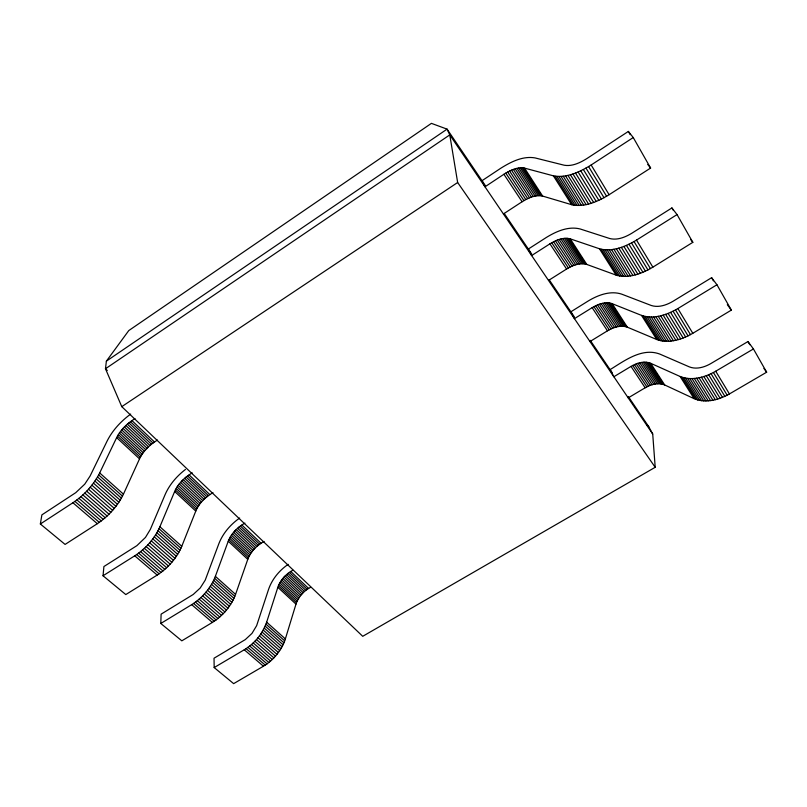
<?xml version="1.0" encoding="UTF-8"?>
<svg xmlns="http://www.w3.org/2000/svg" width="807" height="807" viewBox="0 0 807 807"><rect width="100%" height="100%" fill="white"/><g stroke="black" fill="none" stroke-linecap="round" stroke-linejoin="round"><path stroke-width="1.21" d="M264.121 541.457C256.898 545.381 250.614 551.534 247.769 559.362L235.563 594.386C231.296 605.976 222.833 615.912 212.392 622.429L181.817 640.829L160.795 623.468L161.118 614.157L193.216 594.477L200.207 588.021L205.21 580.172L218.879 543.636C222.944 533.235 230.56 524.419 239.659 518.054M212.987 492.684C205.593 496.89 199.087 503.134 195.778 511.083L181.767 546.299C176.804 558.101 167.927 568.148 157.194 575.068L125.801 594.567L103.034 575.764L103.911 566.534L136.877 545.663L145.472 537.412L150.334 529.412L165.253 494.288C169.621 484.412 176.935 476.019 185.449 469.462M485.542 185.892L447.078 129.14L431.412 123.36L128.777 330.567L106.373 361.153L105.475 368.759L121.776 406.647L362.726 636.309L655.203 467.293L652.712 434.005L648.737 426.681L628.29 396.509M157.486 440.067C149.981 444.566 143.333 450.881 139.53 458.86L123.441 494.166C117.691 506.16 108.36 516.339 97.324 523.693L65.085 544.422L40.35 523.995L41.883 514.876L75.727 492.684L84.755 484.15L90.091 476.039L107.21 440.864C112.637 430.161 121.04 421.143 130.673 414.092M288.19 564.345C279.333 570.418 272.08 579.144 268.57 589.372L256.636 625.657L252.006 633.364L245.308 639.598L214.026 658.219L214.178 667.56L233.647 683.64L263.445 666.229C273.623 660.076 281.683 650.25 285.365 638.902L295.977 604.12C298.338 596.777 303.977 590.795 310.715 587.203M214.178 667.56L244.269 649.776C254.548 643.482 262.759 633.616 266.653 622.177L277.85 587.294C280.362 579.9 286.082 573.888 292.88 570.206M160.795 623.468L191.683 604.655C202.234 597.987 210.849 588.01 215.378 576.339L228.24 541.225C231.266 533.356 237.631 527.163 244.914 523.138M103.034 575.764L134.749 555.811C145.603 548.73 154.641 538.632 159.897 526.749L174.675 491.483C178.176 483.504 184.773 477.219 192.237 472.892M40.35 523.995L72.923 502.761C84.089 495.226 93.602 484.987 99.685 472.932L116.662 437.616C120.677 429.617 127.425 423.251 135.001 418.621M106.373 361.153L447.078 129.14L449.771 134.89L652.712 434.005M121.776 406.647L457.65 182.503L449.771 134.89L105.475 368.759L107.291 370.504M633.253 137.543L591.148 164.991C580.021 171.81 566.807 178.377 553.4 175.835L524.56 168.118C517.186 166.756 509.984 170.489 503.911 174.272L484.987 186.8L482.021 180.697L500.733 168.27C510.821 161.955 522.754 155.771 535.021 157.91L564.214 165.223C572.244 166.625 580.112 162.732 586.76 158.636L628.36 131.44L633.253 137.543L650.603 168.048L609.103 194.719C598.078 201.417 584.813 207.631 571.628 204.685L542.627 196.081C535.364 194.487 528.121 198.038 522.099 201.75L503.417 213.956M677.053 214.581L636.511 240.093C625.617 246.609 612.291 252.258 599.46 248.768L570.267 238.862C563.185 236.955 555.902 240.204 549.93 243.835L531.642 255.547L528.333 249.03L546.44 237.399C556.336 231.347 568.421 225.95 580.203 228.986L609.709 238.519C617.395 240.506 625.334 237.147 631.841 233.233L671.908 207.934L677.053 214.581L692.83 242.332L652.863 267.157C642.049 273.573 628.703 278.889 616.084 275.096L586.81 264.444C579.84 262.376 572.516 265.442 566.595 269.024L548.528 280.443M716.949 284.76L677.87 308.556C667.167 314.811 653.811 319.592 641.535 315.396L612.16 303.674C605.361 301.374 598.017 304.158 592.146 307.659L574.443 318.644L570.872 311.795L588.394 300.88C598.138 295.049 610.304 290.409 621.622 294.121L651.279 305.49C658.643 307.901 666.592 305.056 672.977 301.304L711.623 277.689L716.949 284.76L731.354 310.11L692.809 333.301C682.187 339.465 668.832 343.923 656.757 339.515L627.352 327.188C620.664 324.757 613.31 327.37 607.469 330.82L589.988 341.543M753.435 348.947L715.718 371.22C705.197 377.252 691.871 381.217 680.119 376.496L650.684 363.291C644.157 360.689 636.804 363.029 631.013 366.408L613.865 376.748L610.082 369.636C624.255 360.931 641.878 347.403 659.712 354.041L689.4 366.913C696.451 369.646 704.38 367.276 710.674 363.664L747.978 341.543L753.435 348.947L766.65 372.198L729.437 393.937C718.987 399.879 705.681 403.54 694.121 398.668L664.696 384.969C658.27 382.266 650.916 384.445 645.156 387.784L628.209 397.891M74.92 501.399L99.301 522.371M136.696 554.53L159.11 573.807M193.569 603.444L214.259 621.239M246.105 648.626L265.261 665.109M72.923 502.761L97.324 523.693M134.749 555.811L157.194 575.068M191.683 604.655L212.392 622.429M244.269 649.776L263.445 666.229M76.927 499.926L101.279 520.929M138.633 553.128L161.027 572.445M195.445 602.113L216.115 619.937M247.931 647.365L267.056 663.858M78.935 498.353L103.256 519.375M140.559 551.625L162.933 570.963M197.301 600.68L217.951 618.525M249.726 645.983L268.832 662.507M82.879 494.923L107.129 515.996M144.332 548.326L166.645 567.714M200.923 597.503L221.511 615.398M253.196 642.937L272.262 659.501M80.922 496.678L105.203 517.731M142.466 550.021L164.81 569.389M199.137 599.137L219.756 617.012M251.481 644.511L270.567 661.054M84.796 493.087L109.016 514.19M146.158 546.561L168.431 565.969M202.668 595.788L223.216 613.703M254.861 641.272L273.886 657.856M86.662 491.181L110.841 512.304M147.933 544.715L170.166 564.143M204.342 594.002L224.871 611.938M256.455 639.537L275.459 656.141M88.477 489.224L112.607 510.367M149.638 542.808L171.841 562.257M205.956 592.146L226.444 610.102M257.978 637.732L276.952 654.356M91.877 485.178L115.926 506.362M152.816 538.864L174.937 558.343M208.932 588.293L229.349 606.279M260.782 633.969L279.686 650.624M90.213 487.216L114.312 508.38M151.262 540.851L173.424 560.32M207.49 590.24L227.937 608.216M259.42 635.876L278.365 652.51M93.451 483.131L117.449 504.325M154.268 536.847L176.35 556.346M210.284 586.316L230.661 604.312M262.033 632.022L280.907 648.697M94.923 481.063L118.871 502.267M155.62 534.809L177.661 554.318M211.525 584.318L231.871 602.325M263.193 630.055L282.026 646.74M97.546 476.947L121.393 498.171M158.001 530.744L179.951 550.273M213.694 580.304L233.959 598.34M265.16 626.101L283.933 642.806M96.285 478.995L120.193 500.219M156.871 532.771L178.861 552.301M212.665 582.301L232.971 600.327M264.232 628.078L283.045 644.773M98.676 474.92L122.482 496.154M159.009 528.726L180.919 548.266M214.591 578.306L234.827 596.353M265.977 624.134L284.71 640.849M99.685 472.932L123.441 494.166M159.897 526.749L181.767 546.299M215.378 576.339L235.563 594.386M266.653 622.177L285.365 638.902M116.662 437.616L139.53 458.86M174.675 491.483L195.778 511.083M228.24 541.225L247.769 559.362M277.85 587.294L295.977 604.12M118.347 434.57L141.144 455.814M176.178 488.447L197.221 508.047M229.591 538.208L249.05 556.346M279.061 584.308L297.127 601.144M117.439 436.103L140.277 457.347M175.361 489.98L196.434 509.58M228.855 539.732L248.344 557.859M278.395 585.801L296.492 602.637M120.505 431.452L143.232 452.717M178.155 485.38L199.127 504.99M231.407 535.182L250.816 553.34M280.735 581.312L298.761 598.169M119.375 433.006L142.133 454.26M177.116 486.914L198.119 506.514M230.439 536.685L249.877 554.833M279.837 582.805L297.884 599.651M121.726 429.909L144.423 451.184M179.295 483.867L200.237 503.487M232.477 533.689L251.855 551.857M281.734 579.86L299.73 596.726M124.419 426.923L147.056 448.218M181.837 480.942L202.728 500.602M234.867 530.845L254.205 549.042M284.003 577.076L301.959 593.972M123.037 428.396L145.704 449.681M180.526 482.384L201.447 502.025M233.626 532.247L252.995 550.424M282.833 578.437L300.799 595.314M127.365 424.149L149.941 445.484M184.642 478.269L205.482 497.949M237.551 528.252L256.838 546.47M286.566 574.564L304.481 591.481M125.872 425.501L148.478 446.816M183.209 479.57L204.07 499.24M236.179 529.513L255.496 547.721M285.254 575.784L303.19 592.691M128.888 422.878L151.444 444.233M186.104 477.038L206.925 496.749M238.963 527.072L258.23 545.32M287.928 573.434L305.823 590.371M131.985 420.608L154.51 442.014M189.11 474.889L209.891 494.641M241.878 525.034L261.115 543.313M290.762 571.487L308.617 588.454M130.431 421.698L152.977 443.073M187.597 475.918L208.398 495.639M240.405 526.003L259.662 544.261M289.33 572.405L307.205 589.352M647.002 424.896L648.737 426.681M647.739 164.436L650.603 168.048M690.59 239.407L692.83 242.332M727.319 304.703L731.354 310.11M763.906 368.436L766.65 372.198M457.65 182.503L655.203 467.293M504.193 213.411L531.692 253.983M549.315 279.989L574.382 316.969M590.22 340.332L612.12 372.642M503.911 174.272L522.099 201.75M549.93 243.835L566.595 269.024M592.146 307.659L607.469 330.82M631.013 366.408L645.156 387.784M507.674 172.012L525.811 199.561M553.582 241.747L570.196 266.996M595.687 305.722L610.97 328.933M634.453 364.613L648.556 386.028M505.777 173.091L523.935 200.61M551.736 242.736L568.38 267.954M593.902 306.63L609.204 329.821M632.718 365.46L646.841 386.856M509.58 171.034L527.697 198.623M555.438 240.859L572.042 266.139M597.503 304.915L612.765 328.156M636.219 363.876L650.301 385.322M513.373 169.43L531.46 197.1M559.15 239.457L575.714 264.807M601.124 303.684L616.366 326.986M639.769 362.787L653.821 384.293M511.487 170.166L529.584 197.796M557.304 240.093L573.888 265.412M599.319 304.229L614.571 327.511M637.994 363.271L652.066 384.747M517.005 168.34L535.071 196.091M562.721 238.579L579.275 263.99M604.645 302.978L619.857 326.341M643.229 362.242L657.261 383.789M515.209 168.814L533.286 196.525M560.956 238.953L577.519 264.333M602.91 303.261L618.132 326.593M641.515 362.444L655.556 383.971M520.344 167.816L538.41 195.657M566.04 238.257L582.583 263.748M607.933 302.827L623.135 326.26M646.478 362.242L660.489 383.85M518.719 168.007L536.776 195.798M564.426 238.347L580.969 263.798M606.329 302.827L621.531 326.23M644.884 362.172L658.916 383.749M524.56 168.118L542.627 196.081M570.267 238.862L586.81 264.444M612.16 303.674L627.352 327.188M650.684 363.291L664.696 384.969M523.279 167.876L541.346 195.788M568.985 238.509L585.519 264.071M610.869 303.25L626.061 326.734M649.393 362.807L663.404 384.455M521.877 167.775L539.933 195.647M567.573 238.307L584.107 263.839M609.456 302.968L624.648 326.421M647.981 362.454L661.992 384.082M555.105 176.198L573.333 205.099M601.175 249.262L617.799 275.631M643.25 315.991L658.472 340.14M681.824 377.172L695.826 399.374M553.4 175.835L571.628 204.685M599.46 248.768L616.084 275.096M641.535 315.396L656.757 339.515M680.119 376.496L694.121 398.668M558.908 176.501L577.146 205.513M604.988 249.827L621.612 276.276M647.053 316.768L662.265 340.998M685.607 378.14L699.588 400.403M556.941 176.42L575.169 205.381M603.011 249.615L619.645 276.024M645.086 316.445L660.318 340.635M683.66 377.726L697.652 399.949M563.215 176.219L581.433 205.351M609.255 249.827L625.859 276.377M651.279 317L666.481 341.3M689.783 378.564L703.754 400.887M561.006 176.43L579.234 205.503M607.066 249.898L623.68 276.398M649.11 316.959L664.322 341.22M687.655 378.422L701.626 400.716M565.515 175.865L583.733 205.049M611.535 249.605L628.128 276.206M653.529 316.909L668.721 341.25M692.003 378.564L705.954 400.928M570.388 174.715L588.565 204.02M616.326 248.748L632.89 275.449M658.23 316.294L673.391 340.715M696.623 378.16L710.543 400.595M567.916 175.361L586.114 204.605M613.895 249.252L630.479 275.903M655.849 316.667L671.021 341.058M694.282 378.433L708.223 400.827M572.92 173.939L591.077 203.293M618.808 248.112L635.351 274.854M660.661 315.779L675.802 340.241M699.003 377.747L712.904 400.211M575.492 173.021L593.639 202.436M621.329 247.335L637.853 274.128M663.132 315.123L678.243 339.626M701.404 377.192L715.284 399.697M578.105 171.972L596.222 201.447M623.872 246.428L640.375 273.27M665.614 314.337L680.704 338.89M703.835 376.516L717.685 399.051M580.737 170.802L598.824 200.328M626.434 245.399L642.907 272.282M668.105 313.419L683.176 338.012M706.256 375.699L720.096 398.275M583.37 169.51L601.437 199.087M628.996 244.239L645.439 271.172M670.597 312.37L685.627 337.003M708.677 374.751L722.477 397.367M585.993 168.098L604.019 197.735M631.538 242.957L647.95 269.942M673.058 311.209L688.068 335.883M711.068 373.691L724.847 396.338M588.596 166.595L606.592 196.272M634.05 241.575L650.432 268.6M675.489 309.938L690.469 334.653M713.418 372.511L727.168 395.198M591.148 164.991L609.103 194.719M636.511 240.093L652.863 267.157M677.87 308.556L692.809 333.301M715.718 371.22L729.437 393.937M628.36 131.44L630.206 134.688M671.908 207.934L673.119 210.062M711.623 277.689L713.418 280.836M747.978 341.543L749.774 344.7"/></g></svg>
